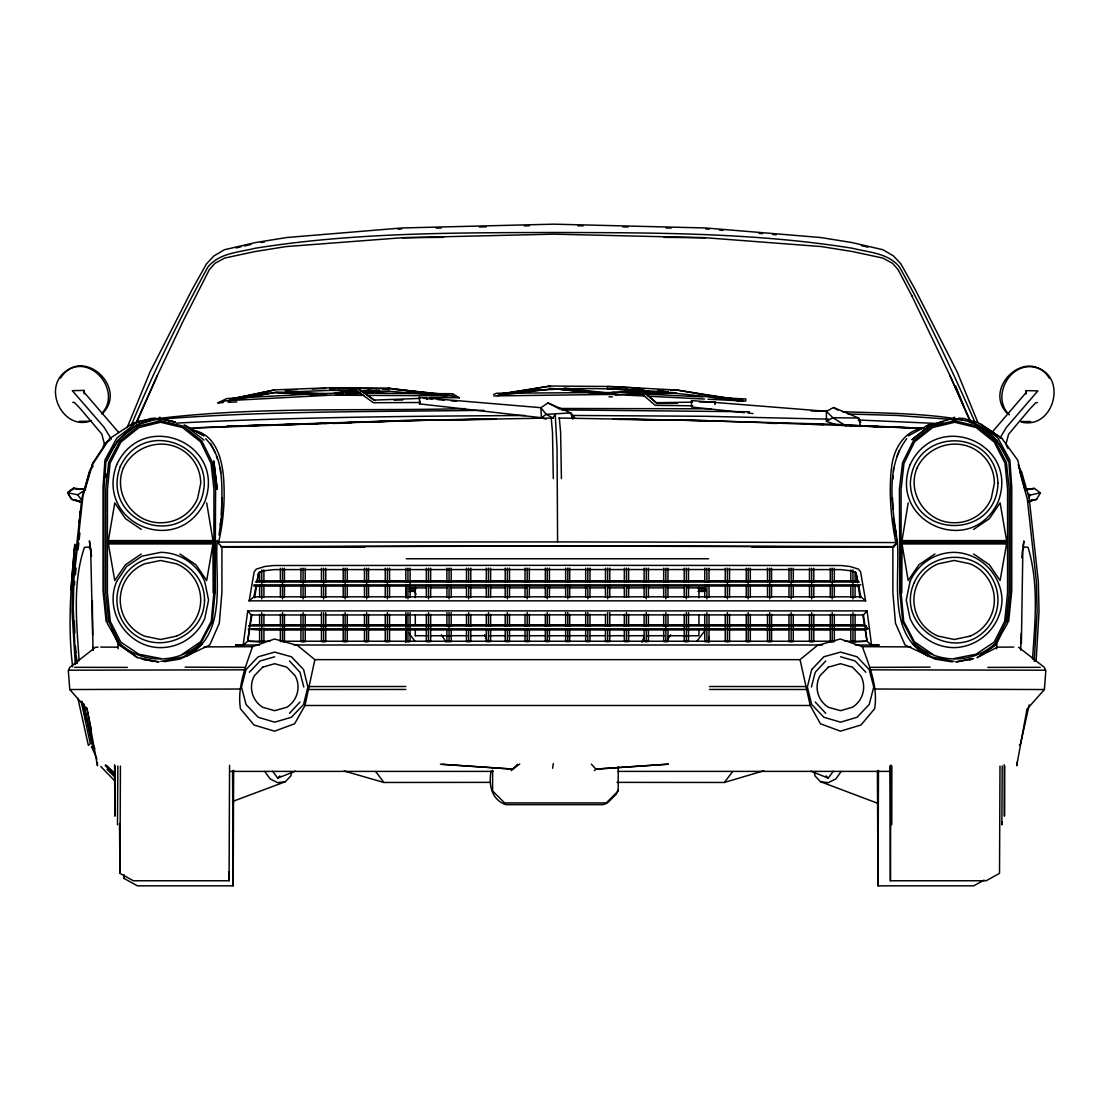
<?xml version="1.0" encoding="UTF-8"?>
<svg xmlns="http://www.w3.org/2000/svg" width="1110" height="1110" viewBox="0 0 1110 1110"><rect width="100%" height="100%" fill="white"/><g stroke="black" fill="none" stroke-linecap="round" stroke-linejoin="round"><path stroke-width="1.5" d="M215.09 592.643L215.59 489.233L212.523 462.704L201.812 440.934L183.219 426.101L160.548 420.829L138.334 426.101L119.908 440.934L108.655 462.468L105.755 489.233L105.741 592.643L108.849 622.016L119.589 643.259C141.913 664.488 179.265 664.044 201.243 642.537L212.232 621.766L215.09 592.643L213.911 542.97L107.42 542.97L107.406 592.643L110.279 621.295L120.782 642.066L138.93 654.248L160.894 658.535M107.42 541.541L107.434 489.468L110.084 463.175L120.865 442.127L139.041 427.53L160.548 422.258L182.498 427.53L200.619 441.891L211.08 463.411L213.925 489.233L213.911 541.541L107.42 541.541L108.364 540.584L114.774 502.899L125.513 518.675L141.261 529.414M120.421 766.08L119.963 873.362L133.339 880.757L229.076 880.757L229.562 765.248M233.655 770.326L233.169 885.836L137.418 885.836L124.056 878.44L123.876 874.791M714.923 404.623L714.923 401.764L699.369 402.014M835.886 424.7L826.409 421.356L826.423 411.324L833.554 407.523L858.64 418.012L860.763 422.48M878.482 770.326L878.01 885.836L973.747 885.836L984.14 880.077M890.9 765.248L890.414 880.757L986.166 880.757L999.527 873.348L999.985 766.067M901.07 541.527L901.084 489.233L903.984 463.411L914.529 441.877L932.705 427.517L954.683 422.258L976.162 427.517L994.269 442.113L1004.98 463.161L1007.575 489.468L1007.561 541.527L901.07 541.527L902.028 540.584L908.188 502.899M899.877 592.629L899.405 489.233L902.555 462.69L913.336 440.934L931.984 426.087L954.683 420.829L976.869 426.087L995.226 440.92L1006.409 462.454L1009.24 489.233L1009.226 592.629L1006.118 622.002L995.379 643.245C973.054 664.474 935.716 664.044 913.724 642.537L902.735 621.766L899.877 592.629L901.07 542.97L1007.561 542.97L1007.561 592.629L1004.689 621.281L994.185 642.052L976.037 654.234L954.073 658.535M115.19 766.108L114.857 816.155L114.594 764.776M117.854 766.025L117.48 824.758M891.871 766.191L891.51 824.744L891.219 765.4M1002.191 766.011L1001.9 824.896L1001.775 821.913M1004.786 766.094L1004.453 816.141L1004.189 764.776M901.778 592.879L902.028 543.928L901.07 542.97L901.07 592.629L903.693 621.281L914.446 641.816L932.58 654.234M405.663 642.399L405.76 630.48M405.802 625.36L405.871 615.148M406.01 598.11L406.08 587.884M996.697 648.781L996.738 643.814L1001.303 633.227M124.056 878.44L124.098 875.429M1016.76 762.362L1016.704 765.761L1026.972 709.207L1044.399 689.532L1045.828 670.593L1044.399 667.401L1018.605 647.227M221.445 515.137C221.847 489.316 225.233 458.763 205.697 438.714M74.578 584.748L74.661 581.46M1021.242 633.338L1020.645 650.196M222 497.627L221.389 518.065L218.989 534.937M1021.38 643.509L1022.837 551.323L1023.933 540.917L1022.976 546.8M862.317 646.658C869.63 666.5 878.176 687.159 874.597 708.763L860.971 725.01L840.437 731.171L820.401 723.762L810.217 705.488L800.046 659.645L817.459 645.396L840.367 639.013L862.317 646.658L910.769 646.908M1026.042 393.981L1026.181 390.637L1037.878 390.873L1006.479 427.294L999.93 438.089M105.811 477.397L106.019 474.053M892.898 479.118L893.106 475.954M893.411 471.209L893.619 468.045M72.663 666.791C67.863 628.163 70.513 588.897 74.328 550.269L74.8 544.302L70.984 589.909M79.101 522.713L79.379 519.522M79.809 514.749L80.087 511.557M1021.783 557.844L1022.504 549.755L1024.28 547.008L1028.013 547.341C1038.932 583 1035.103 622.266 1032.508 659.09M1008.671 621.6L1011.765 590.562L1011.765 487.415L1009.864 459.956L997.904 438.006L978.298 422.757L963.924 418.512L958.818 418.123L957.805 418.886M1026.181 390.637L1025.959 392.773L991.605 432.789M1036.116 661.338L1039.029 611.541L1038.308 581.46L1029.22 498.626L1021.547 471.667L1018.716 467.615M75.383 574.772L76.104 568.098M78.088 549.714L78.81 543.026M79.171 539.696L79.892 533.008M452.478 393.703L459.401 397.755L452.242 395.84L452.478 393.703L435.134 393.606M1034.201 661.435L1037.129 611.291L1036.407 581.682L1027.319 499.098L1019.882 472.138M546.064 419.192L541.389 417.721L419.58 403.901L419.941 400.932M259.546 645.021L235.542 645.021L243.173 645.271L247.71 610.888L867.063 610.875L871.6 645.257L879.259 645.007L855.255 645.007M243.173 645.271L247.683 641.233L251.262 614.982L247.71 610.888M164.002 661.685L179.917 659.09L209.748 645.021L219.308 623.293L221.931 592.254L221.931 546.883L218.365 543.289C223.166 523.24 224.941 502.219 223.818 481.476C222.749 461.58 216.838 434.634 193.695 430.43M259.698 641.982L247.683 641.233L249.556 629.537M250.083 626.193L251.956 614.496M254.634 597.79L256.521 586.08M257.312 581.071L258.658 572.718L263.902 570.804L273.934 569.61L706.584 569.541M552.572 768.273L553.363 763.583M249.139 600.857L254.148 571.969L256.299 569.097L264.901 566.475L273.74 565.517L557.567 565.337L841.033 565.517L849.871 566.461L858.474 569.097L860.625 571.955L865.633 600.843L249.139 600.857L253.885 596.833L256.105 585.581M1007.561 542.97L1006.603 543.928L1000.096 580.516L989.357 564.754L973.595 554.001M220.127 524.808L221.376 518.301M314.865 659.645L304.986 705.488L294.636 723.775L274.558 731.171L254.024 725.024L240.44 708.763C237.068 687.187 245.685 666.652 252.511 646.658L274.489 639.013L297.425 645.396L314.865 659.645L800.046 659.645M256.743 582.361L258.658 572.718M1029.192 704.836L1020.534 743.922L1019.368 745.101M74.328 550.269L74.994 547.216M742.812 400.377L677.169 390.096L611.749 386.502L550.144 386.03L500.221 394.425C580.669 382.756 662.462 390.429 742.562 401.334L742.798 400.155M291.625 772.699L290.764 776.029L285.298 781.745L232.476 801.503M811.424 687.021L815.239 672.271L825.757 660.963M84.887 490.523L92.768 463.064L107.573 440.864M136.988 421.703L157.287 375.624L182.637 322.094L209.415 269.522L214.924 263.32L224.72 258.047L254.8 251.595L286.089 246.573L402.139 237.734L553.751 234.154L705.363 237.734L821.4 246.573L852.674 251.595L882.755 258.047L892.537 263.306L898.018 269.522L911.851 295.801M641.968 642.413L644.313 635.961M102.828 447.996L104.395 443.792L101.773 434.01L79.989 408.272L74.467 402.569L72.774 402.347M897.019 456.293L899.197 450.549M91.644 465.867L109.488 438.7L133.214 423.104M127.178 427.517L150.086 371.85L191.933 289.89L206.516 263.833L213.925 255.952L224.428 249.736L255.48 242.563L286.533 237.54L401.626 227.98L553.71 224.165L705.807 227.98L820.887 237.54L851.911 242.563L882.949 249.736L893.453 255.952L900.848 263.833L915.389 289.876L957.111 371.836L977.993 422.743M618.145 789.848L616.48 793.9L607.406 802.974L603.34 804.653L505.924 804.653C491.452 799.977 488.442 784.437 491.119 771.117M135.989 422.896L157.287 375.624M106.851 460.678C114.941 438.95 134.407 420.121 158.48 419.566L161.241 418.956L175.089 422.05L166.444 419.941M998.556 638.916L1007.478 623.515L1010.821 592.712L1010.821 489.33L1008.907 461.871L996.725 439.907L977.355 424.658L969.224 422.05M1031.065 500.346L1036.573 499.389L1040.403 492.937L1034.423 488.414L1025.89 489.399M667.873 639.18L670.606 634.823M93.143 466.034L89.397 471.445L81.793 498.404L72.747 581.224L72.025 611.305L75.314 664.501M92.505 466.103L90.604 468.808L82.986 495.768L73.94 578.587L73.232 608.433L74.897 646.644L76.895 663.558M841.186 771.436L835.927 778.832L828.268 782.675L820.609 781.745L815.101 776.029L814.324 772.685M1028.582 497.585L1030.413 495.046L1039.945 492.909M810.841 771.159L828.268 778.138L833.263 771.297M751.623 546.966L893.73 546.966L896.45 543.289L892.856 546.633L557.581 545.731L221.931 546.647M696.747 641.483L705.044 630.383M617.063 782.37L724.372 782.467L732.614 771.561M906.717 438.714C884.545 468.031 892.648 508.658 897.407 542.568L892.69 547.05M708.319 614.912L863.455 614.968L867.063 610.875M60.509 378.094C82.098 344.572 129.121 388 102.051 413.947M289.488 713.341L299.991 702.033M101.662 413.544C122.391 392.121 91.367 352.938 66.031 371.142C41.708 388.125 63.381 431.818 91.339 420.635M249.375 672.271L260.115 660.963L274.683 656.787M511.266 770.659L517.482 764.346M154.595 418.9L155.608 418.123L150.682 418.512L136.419 422.757L116.869 438.02L104.937 459.97L103.022 487.429L103.036 590.575L106.13 621.614M158.674 418.414L159.909 417.18L160.548 420.829M93.878 746.572L92.713 747.738L91.464 747.321L92.893 746.364M427.433 635.711L415.334 635.711M272.685 771.297L277.666 778.152L279.9 775.904M594.363 770.659L595.904 769.105L668.248 764.179L595.904 769.105L591.325 764.138M953.282 418.401L954.517 417.166L954.683 420.829M952.422 420.232L953.462 418.942L955.849 418.942M553.293 478.632L552.502 432.151L551.198 418.165L552.794 418.012L555.264 414.585L557.053 448.856L557.595 541.902L897.407 542.568M911.962 439.671L931.04 424.658M912.129 439.504L931.262 424.436M79.129 489.357L85.234 488.983L78.921 489.344L73.621 488.178L67.668 492.715L71.748 499.375L80.905 502.15M186.605 656.232C228.549 633.838 214.341 578.865 217.172 540.431L218.351 543.539M440.42 764.249L512.82 769.105L519.744 764.013M980.158 655.635L995.309 644.521M977.466 657.592L996.558 644.452M182.387 654.248L200.535 641.83L211.275 621.295L213.897 592.643L213.911 542.97L212.953 543.928L206.682 580.516L195.943 564.754L179.945 554.015M202.436 643.98L183.566 656.87L160.894 661.407M141.261 554.015L125.499 564.754L114.76 580.516L108.364 543.928L107.42 542.97M973.609 529.414L989.371 518.661L1000.11 502.899L1006.603 540.584L1007.561 541.527M934.911 554.001L918.913 564.754L908.174 580.516L902.028 543.928L1006.603 543.928M574.744 417.929L570.762 412.934L548.062 402.93L540.917 407.689L419.344 397.449L419.58 403.901M104.395 443.792L109.973 440.129M84.554 489.191L74.134 488.386L67.668 492.715L77.728 494.824L85.512 489.69M826.409 421.356L832.888 417.748L858.64 418.012L860.569 426.379M908.382 435.841L927.585 425.477L943 422.105M223.082 402.597L217.921 402.861L226.759 398.559L235.32 398.101M977.008 657.633L997.446 647.158L1013.749 647.074M493.7 394.397L496.628 393.231L510.433 393.148M277.666 778.152L295.26 771.172M98.013 647.158L95.543 647.241L69.763 667.401L68.32 670.606L69.763 689.532L239.802 689.019M866.091 625.943L248.64 625.943L253.163 624.763L861.54 624.763L866.091 625.943L867.756 628.801L864.163 630.008L854.034 630.008M724.372 782.467L763.888 770.742M929.195 425.061L939.67 422.91M969.266 660.062L972.332 659.229M153.319 419.941L137.376 424.672L118.062 439.921L105.894 461.871L103.993 489.33L103.993 592.712L107.337 623.515L119.519 644.535L137.418 657.661M217.921 402.861L226.523 400.696L330.919 395.16L363.844 395.34M939.615 422.05L948.162 419.941M236.028 247.932L241.009 246.781M244.325 246.004L250.957 244.464M1034.437 499.861L1028.221 501.651L1036.573 499.389M1032.286 488.872L1026.056 489.357M1034.423 488.414L1025.793 489.399M450.327 395.368L389.915 388.444L330.225 387.737L274.572 389.901L230.589 399.503L274.808 392.538L330.461 390.359L357.42 390.789M927.585 425.477L939.171 423.035M1027.027 489.829L1031.579 488.858M1029.178 500.804L1033.729 499.847M935.203 424.062L926.767 425.824L939.018 423.188M229.617 399.17L274.572 389.901M925.976 426.143L935.674 424.131M956.862 661.948L973.581 658.646M955.668 661.865L972.388 658.632M229.631 399.198L268.315 391.899M493.7 395.923L612.207 394.411L644.716 396.034M227.716 400.932L274.808 392.538L325.424 395.396M138.237 421.176C246.253 405.538 356.31 411.533 465.159 408.591M498.82 394.161L550.144 386.03M261.03 242.507L264.43 241.98M139.638 421.897L133.228 422.854L131.049 425.74C153.901 371.545 179.612 318.431 207.986 266.913C219.461 252.858 238.803 252.456 255.036 248.265C353.771 232.489 454.046 232.767 553.751 232.489C653.443 232.767 753.704 232.476 852.424 248.251C868.644 252.442 887.986 252.858 899.447 266.899C927.377 317.141 951.672 369.352 974.816 421.953M500.443 393.967L523.74 390.706M527.07 390.248L530.4 389.79M535.395 389.083L538.725 388.625M1037.392 402.583L1035.741 402.805L1030.288 408.494L1008.601 434.232L1005.979 444.014L1007.755 448.218M359.265 392.343L337.121 395.16L334.485 393.009L358.003 391.081M362.665 391.899L376.29 390.179M383.103 389.305L389.915 388.444L446.969 395.66M345.363 394.327L360.708 392.454M364.108 392.038L379.454 390.179M497.113 395.618L553.488 388.666L608.391 394.411M285.298 781.745L277.666 782.675L270.049 778.845L264.804 771.436M204.018 646.922L252.511 646.658M176.462 423.104C292.596 417.166 408.952 416.153 525.224 415.515M84.873 489.233L75.785 488.65M398.157 229.257L401.598 228.965M157.384 419.372C265.942 410.742 375.027 411.865 483.849 410.312M363.039 390.664L369.769 390.11M383.2 389L389.915 388.444L347.541 388.417M661.699 391.303L615.315 394.882L612.207 392.51L513.875 393.12M670.287 390.637L677.169 390.096L742.562 401.334M345.335 394.647L360.597 393.495M445.249 395.687L389.443 391.303L363.997 393.231L431.679 393.578M334.485 393.009L355.186 391.483M367.257 390.581L372.433 390.207M627.067 394.397L642.579 393.287M646.02 393.037L668.414 391.428M854.991 641.968L867.035 641.233L871.6 645.257M238.733 397.921L312.326 394.022M320.873 393.564L343.281 393.079M193.501 427.877L240.579 425.935M228.258 402.333L236.86 401.903M285.159 390.193L296.953 389.679M312.132 389.027L325.632 388.444M69.195 670.204L244.81 669.829M188.95 428.21L403.568 420.635L552.794 418.012M419.524 398.421L373.959 400.113L358.183 388.666L329.739 387.973L329.739 389.887L357.462 391.289L373.473 402.736L419.663 402.5M648.101 391.178L612.207 392.51L614.468 393.814M672.036 390.29L677.169 390.096M626.97 394.758L676.448 392.968M493.464 419.316L437.16 420.135M247.35 425.699L267.676 425.005M271.034 425.185L283.078 424.797M289.96 424.575L317.502 423.687M324.384 423.465L351.925 422.563M358.808 422.341L386.335 421.453M393.217 421.231L403.554 420.898M436.161 228.091L441.35 227.966M479.367 227.009L486.291 226.842M524.308 225.885L529.498 225.746M639.485 391.872L612.207 392.51L617.34 392.76M642.884 391.788L665.056 391.261M394.147 400.141L402.791 399.947M284.771 424.589L301.892 424.187M332.709 423.451L341.256 423.257M118.784 432.567L84.263 392.552L83.999 390.415L72.303 390.651L103.938 427.059L111.375 439.213M692.751 405.802L655.233 405.344L638.264 390.789L607.447 388.653L607.447 386.516L639.221 388.167L656.19 402.722L692.46 402.125M100.719 647.088L117.355 647.172M426.906 420.26L227.175 426.309L403.429 420.537L496.114 418.817M402.139 237.734L443.487 237.346M490.62 629.634L490.62 641.594L486.319 641.594L486.319 629.634M549.408 629.592L549.408 641.552L545.343 641.552L545.343 629.592M987.831 667.401L1040.195 667.318M263.916 628.052L263.916 641.719L259.615 641.719L259.615 628.052M305.236 614.371L305.236 641.705L300.935 641.705L300.935 614.371M325.771 612.651L325.771 641.691L321.47 641.691L321.47 612.651M347.277 614.343L347.277 641.691L343.212 641.691L343.212 614.343M368.534 614.343L368.534 641.677L364.469 641.677L364.469 629.717M389.554 614.329L389.554 641.663L385.253 641.663L385.253 614.329M410.103 612.609L410.103 641.649L405.802 641.663L405.802 612.609M430.652 614.302L430.652 641.635L426.351 641.635L426.351 614.302M451.201 629.661L451.201 641.622L446.9 641.622L446.9 629.661M470.793 629.648L470.793 641.608L466.491 641.608L466.491 629.648M509.504 629.62L509.504 641.58L505.203 641.58L505.203 629.62M529.331 629.606L529.331 641.566L525.03 641.566L525.03 629.606M750.318 614.343L750.318 641.677L746.267 641.677L746.253 614.329M771.561 614.343L771.561 641.677L767.496 641.677L767.496 614.343M793.275 614.357L793.275 641.691L788.974 641.691L788.974 614.357M813.796 614.371L813.796 641.705L809.509 641.705L809.509 614.357M834.318 614.371L834.318 641.705L830.266 641.705L830.266 614.371M855.088 614.371L855.088 641.719L850.801 641.719L850.801 614.371M74.62 667.318L127.317 667.401M608.988 396.825L612.429 396.811M656.19 402.722L657.134 403.443L677.613 403.36M409.312 591.408L414.28 591.38L416.097 594.28M569.694 629.592L569.694 641.552L565.642 641.552L565.642 629.592M589.979 629.606L589.979 641.566L585.678 641.566L585.678 629.606M609.779 629.62L609.779 641.58L605.477 641.58L605.477 629.62M628.621 629.634L628.621 641.594L624.333 641.594L624.333 629.634M648.434 629.648L648.434 641.608L644.133 641.608L644.133 629.648M667.998 629.661L667.998 641.622L663.697 641.622L663.697 629.661M688.505 612.595L688.505 641.635L684.218 641.635L684.218 614.302M709.026 614.316L709.026 641.649L704.739 641.649L704.739 614.316M729.547 614.329L729.547 641.663L725.26 641.663L725.26 614.329M869.893 667.374L930.069 667.138M79.379 421.3L89.646 421.287M273.268 546.883L557.581 545.981L841.533 546.869M699.161 590.215L706.002 590.201M108.364 540.584L212.953 540.584L213.911 541.541M902.028 540.584L1006.603 540.584M557.595 541.902L219.072 542.096M108.364 543.928L212.953 543.928L213.175 592.879M220.89 546.966L364.718 546.966M406.315 558.76L708.596 558.76M708.319 569.541L840.769 569.61L850.787 570.804L856.046 572.704L857.961 582.361M406.51 580.766L256.382 580.835M408.23 580.766L704.85 580.766M708.319 580.766L788.988 580.808M792.415 580.808L830.183 580.821M833.61 580.821L858.321 580.821M255.466 582.015L859.265 582.015M253.788 584.887L860.944 584.873M708.319 586.024L859.098 586.08M253.912 586.094L706.584 586.024M409.521 587.884L426.698 587.884M430.125 587.884L447.302 587.884M450.743 587.884L466.2 587.884M469.627 587.884L486.804 587.884M490.245 587.884L505.702 587.884M509.129 587.884L526.307 587.884M529.747 587.884L545.204 587.884M548.645 587.884L565.809 587.884M569.25 587.884L586.427 587.884M589.854 587.884L605.311 587.884M608.752 587.884L624.208 587.884M627.636 587.884L644.813 587.884M648.254 587.884L663.711 587.884M667.138 587.884L684.315 587.884M687.756 587.884L704.933 587.884M409.104 588.591L415.986 588.591M698.01 588.577L704.892 588.577M253.885 596.833L860.819 596.819L865.633 600.843M321.692 614.954L251.262 614.982M325.147 614.954L406.51 614.912M408.23 614.912L606.06 614.829M248.668 628.815L867.756 628.801M301.712 630.008L264.055 630.022M305.153 630.008L342.948 629.994M346.375 629.981L365.273 629.981M368.714 629.981L385.892 629.967M389.333 629.967L406.51 629.953M408.23 629.953L427.1 629.939M430.541 629.939L684.051 629.939M708.319 629.953L725.482 629.967M728.909 629.967L746.073 629.967M749.514 629.967L788.988 629.994M792.415 629.994L809.578 629.994M813.019 630.008L830.183 630.008M833.61 630.008L850.649 630.008M260.683 630.022L248.154 629.217M430.846 635.752L467.213 635.697M470.626 635.752L486.249 635.697M489.649 635.752L505.272 635.697M508.671 635.752L526.029 635.697M529.428 635.752L545.052 635.697M548.451 635.752L586.566 635.697M589.965 635.752L605.588 635.697M608.988 635.752L624.611 635.697M628.024 635.752L643.634 635.697M647.047 635.752L664.39 635.697M667.804 635.752L698.925 635.752L698.981 630.508M834.567 641.233L283.605 641.233M247.683 641.233L269.813 641.247M844.89 641.233L867.035 641.233L863.455 614.968M294.011 645.007L822.538 644.993M870.379 669.829L1045.259 670.204M309.052 686.549L405.788 686.507M709.498 686.507L806.151 686.549M875.388 689.019L1044.399 689.532M308.33 689.504L405.802 689.449M709.512 689.449L806.873 689.49M304.986 705.488L810.217 705.488M230.061 771.394L492.993 771.394M618.076 771.394L891.399 771.381M344.183 771.034L383.894 782.467L490.467 782.37M559.62 408.466L710.802 408.813M1020.367 421.522L1030.621 421.536M1021.811 422.216C1054.625 429.39 1068.084 374.75 1034.714 367.285C1009.476 361.693 990.814 397.449 1009.448 414.863M409.881 590.215L414.987 590.215M609.529 614.843L706.584 614.912M687.52 629.939L704.85 629.953M697.94 591.38L704.822 591.408M367.313 395.368L452.242 395.84M430.042 397.602L459.401 397.755M185.12 667.138L245.282 667.387M561.383 409.909L749.416 411.768M571.747 415.445L706.126 416.292L829.156 419.192M664.016 237.346L705.363 237.734M671.98 420.135L617.382 419.386M683.954 420.274L838.661 424.395L882.048 426.837L857.877 425.907M360.792 390.845L389.443 391.303M895.742 542.082C890.789 517.024 888.624 491.355 891.705 465.895C894.063 448.329 904.747 430.763 922.646 428.266L706.321 420.635L613.108 418.817M558.802 418.04L706.321 420.635M811.119 410.991L826.686 411.338M768.495 423.271L777.166 423.465M806.623 424.159L823.939 424.575M577.894 225.746L583.069 225.885M622.821 226.884L628.01 227.009M666.028 227.966L671.217 228.091M842.226 411.699C880.882 413.17 919.899 412.934 958.166 419.122M848.012 413.988L897.255 415.459L952.658 419.511M858.224 419.996L935.883 423.423M338.203 388.472L356.31 389.041M868.284 425.921L915.223 427.877M838.813 425.185L852.674 425.713M885.586 426.962L923.7 428.391M838.661 424.866L882.048 426.837M632.769 393.495L643.051 393.994M646.478 394.161L703.046 396.894M711.621 397.297L716.769 397.546M720.196 397.713L745.906 398.962L745.67 401.098L708.027 399.212M616.3 387.667L621.461 387.931M633.519 388.542L640.414 388.888L657.134 403.443M648.143 396.214L704.614 399.045M918.525 428.044L923.492 428.307M276.029 392.357L292.887 393.342M296.259 393.537L318.168 394.813M617.077 387.321L627.247 387.959M637.431 388.597L644.216 389.027M657.786 389.887L662.864 390.207M285.575 391.275L326.798 393.87M442.196 764.277L512.82 769.105M955.96 419.552L961.773 419.941M744.463 412.642L691.53 407.009L691.53 400.571L826.423 411.324L832.888 417.748L846.042 425.935M705.78 228.965L709.221 229.243M719.516 230.103L722.957 230.394M759.032 233.391L762.459 233.669M772.768 234.529L776.195 234.807M423.729 398.268L432.331 399.073M437.506 399.558L444.388 400.21M451.284 400.849L456.446 401.334M394.73 389.43L401.459 390.082M404.831 390.415L446.955 394.563M549.186 388.195L599.691 393.634M747.876 413.003L752.996 413.544M564.158 387.945L611.721 393.467M698.565 394.092L701.964 394.563M705.363 395.021L735.999 399.212M952.408 661.935L934.897 659.09L905.038 645.007L895.492 623.293L892.856 592.24L892.856 546.883M140.762 658.313L159.146 661.879M146.256 659.645L157.953 661.962M954.073 661.407L931.387 656.87L912.517 643.98M73.884 499.625L81.127 502.011M160.534 418.928L175.089 422.05M81.613 501.914L71.47 499.167L67.682 492.687L73.621 488.178M73.635 499.639L81.391 501.97M861.36 245.615L867.992 247.155M137.987 657.633L153.319 661.532M961.302 419.941C983.404 422.91 1000.207 440.476 1007.949 460.678M142.469 659.243L145.535 660.075M840.547 656.773L855.116 660.963L865.869 672.271M358.183 388.666L375.138 400.599M892.856 546.633L893.73 546.966M820.609 781.745L877.025 803.043M1001.983 438.478L1017.745 460.192L1024.447 488.123M196.498 431.915L204.032 435.855L185.495 425.491M548.062 402.93L559.634 409.049M419.344 397.449L420.288 397.949M553.418 418.248L546.189 414.349L540.917 407.689L541.389 417.721L546.189 414.349L570.762 412.934L572.788 419.261M833.554 407.523L837.939 410.159M639.221 388.167L640.414 388.888M981.656 425.047L1002.469 438.7M1027.818 493.339L1030.413 495.046M980.255 423.673L1001.123 437.895M118.381 644.466L137.487 657.592M928.21 656.218C886.987 634.365 900.196 580.669 897.407 542.818L896.922 539.529M184.26 424.811L204.06 440.115M106.727 765.858L115.343 773.837M105.214 765.512L115.052 774.627M826.007 775.904L828.268 778.138M107.032 769.244L115.384 777.597M100.732 766.455L114.635 780.76M105.658 764.873L114.913 774.725M1008.005 414.169C981.046 388.278 1027.916 344.78 1049.477 378.316M815.239 702.033L825.757 713.341M289.488 660.963L299.991 672.271L303.807 687.034M69.763 689.532L87.191 709.207L97.458 765.775L97.403 762.376M375.707 771.561L383.894 782.467M408.938 633.158L415.154 641.483M91.533 556.235L90.84 549.769L88.8 547.022L84.416 547.355C72.289 583.194 76.687 623.459 79.129 660.783M77.728 494.824L81.391 499.902M441.516 634.837L446.053 642.079M426.268 398.171L426.975 399.378M96.917 758.976L91.644 746.711M94.849 748.709L91.977 742.979L83.472 703.601M911.851 295.801L949.993 375.61L970.279 421.703M210.567 443.389L215.104 452.713M949.993 375.61L969.807 419.719M484.543 634.74L486.652 639.499M112.207 630.202L118.076 643.814L118.118 648.795M955.765 386.1L963.979 406.76M890.414 880.757L889.818 765.914M878.01 885.836L877.399 770.992M233.169 885.836L232.573 770.992M229.076 880.757L228.826 871.697M119.963 873.362L119.505 823.495M216.533 456.293L217.477 459.235M1018.217 464.674L1025.626 490.509M91.422 730.2L86.566 707.375M92.449 745.365L85.525 712.648M77.908 698.356L88.37 745.393L90.298 743.7L81.197 701.326M893.272 518.301L896.422 536.255M858.599 585.567L860.819 596.819M83.652 703.851L86.552 718.558L85.678 719.433L82.14 701.437M691.53 400.571L691.752 401.778M206.696 502.899L212.953 540.584M856.046 572.704L857.655 582.736M858.196 586.08L860.07 597.777M862.747 614.496L864.621 626.193M865.162 629.537L867.035 641.233M90.84 549.769L89.41 540.917L90.701 551.337L93.073 650.363M714.923 401.764L715.145 403.208M217.158 489.33L213.814 461.163L213.939 461.996M559.315 418.165L560.619 432.151L561.41 478.632M213.814 461.163L217.241 489.246M75.98 652.846L75.466 646.159M76.326 656.19L77.048 662.878M220.293 468.059L220.71 472.804M895.215 528.041L895.909 536.519M93.032 646.894L93.282 650.21M892.454 497.627L892.995 508.782M74.384 621.101L74.883 632.797M83.999 390.415L84.138 393.759M92.685 635.045L92.338 600.524M708.735 637.293L708.777 642.399M855.088 571.664L855.088 581.917M855.088 585.331L855.088 597.291M852.952 569.943L852.952 598.984M852.952 612.664L852.952 641.705M850.801 569.957L850.801 581.917M850.801 585.331L850.801 597.291M834.318 568.251L834.318 581.917M834.318 585.331L834.318 597.291M832.181 568.237L832.181 598.984M832.181 612.651L832.181 641.705M830.266 568.251L830.266 581.917M830.266 585.331L830.266 597.291M813.796 568.237L813.796 581.904M813.796 585.317L813.796 597.277M811.66 568.223L811.66 598.984M811.66 612.651L811.66 641.691M809.495 568.237L809.495 581.904M809.495 585.317L809.509 597.277M793.275 568.223L793.275 581.89M793.275 585.317L793.275 597.277M791.139 568.209L791.139 598.97M791.139 612.637L791.139 641.677M788.974 568.223L788.974 581.89M788.974 585.303L788.974 597.263M771.561 568.223L771.561 581.89M771.561 585.303L771.561 597.263M769.66 568.209L769.66 598.956M769.66 612.623L769.66 641.677M767.496 568.209L767.496 581.89M767.496 585.303L767.496 597.263M750.318 568.209L750.318 581.876M750.318 585.289L750.318 597.249M748.182 568.195L748.182 598.956M748.182 612.623L748.182 641.663M746.253 568.209L746.253 581.876M746.253 585.289L746.253 597.249M729.547 568.195L729.547 581.862M729.547 585.289L729.547 597.249M727.411 568.181L727.411 598.942M727.411 612.609L727.411 641.649M725.26 568.195L725.26 581.862M725.26 585.275L725.26 597.236M709.026 568.195L709.026 581.862M709.026 585.275L709.026 597.236M706.89 568.181L706.89 581.848M706.89 585.261L706.89 598.928M706.89 612.595L706.89 641.635M704.739 568.181L704.739 581.848M704.739 585.275L704.739 597.236M698.981 587.273L698.925 597.693M698.981 614.94L698.925 625.374M688.505 568.167L688.505 581.834M688.505 585.261L688.505 597.222M686.369 568.167L686.369 581.834M686.369 585.247L686.369 598.914M686.369 612.581L686.369 641.622M684.218 568.167L684.218 581.834M684.218 585.261L684.218 597.208M667.984 568.154L667.998 581.82M667.998 585.247L667.998 597.208M667.998 614.288L667.998 626.248M665.847 568.14L665.861 581.82M665.861 585.234L665.861 598.9M665.861 612.567L665.861 641.608M663.697 568.154L663.697 581.82M663.697 585.234L663.697 597.194M663.697 614.288L663.697 626.248M648.42 568.14L648.42 581.807M648.42 585.234L648.42 597.194M648.42 614.274L648.434 626.234M646.284 568.126L646.284 581.807M646.284 585.22L646.284 598.887M646.284 612.553L646.298 626.22M646.298 629.634L646.298 641.594M644.133 568.14L644.133 581.807M644.133 585.22L644.133 597.18M644.133 614.274L644.133 626.234M628.621 568.126L628.621 581.793M628.621 585.22L628.621 597.18M628.621 614.26L628.621 626.22M626.484 568.112L626.484 581.793M626.484 585.206L626.484 597.166M626.484 612.54L626.484 626.207M626.484 629.62L626.484 641.58M624.333 568.126L624.333 581.793M624.333 585.206L624.333 597.166M624.333 614.26L624.333 626.22M618.214 766.788L618.214 790.972L606.282 802.905L504.564 802.905L492.618 790.972L492.618 770.243M609.779 568.112L609.779 581.779M609.779 585.206L609.779 597.166M609.779 612.54L609.779 626.207M607.642 568.098L607.642 581.765M607.642 585.192L607.642 598.859M607.642 612.526L607.642 626.193M607.642 629.606L607.642 641.566M605.477 568.112L605.477 581.779M605.477 585.192L605.477 597.152M605.477 614.246L605.477 626.207M589.979 568.098L589.979 581.765M589.979 585.192L589.979 597.152M589.979 614.232L589.979 626.193M587.842 568.084L587.842 581.751M587.842 585.178L587.842 598.845M587.842 612.512L587.842 626.179M587.842 629.592L587.842 641.552M585.678 568.098L585.678 581.765M585.678 585.178L585.678 597.138M585.678 612.512L585.678 626.193M569.694 568.084L569.694 581.751M569.694 585.178L569.694 597.125M569.694 614.218L569.694 626.179M567.793 568.07L567.793 581.737M567.793 585.164L567.793 598.831M567.793 612.498L567.793 626.165M567.793 629.578L567.793 641.538M565.642 568.084L565.642 581.751M565.642 585.164L565.642 597.125M565.642 612.498L565.642 626.165M549.408 568.084L549.408 581.751M549.408 585.164L549.408 597.125M549.408 614.205L549.408 626.165M547.258 568.07L547.258 581.737M547.258 585.164L547.258 598.831M547.258 612.498L547.258 626.165M547.258 629.578L547.258 641.538M545.343 568.084L545.343 581.751M545.343 585.178L545.343 597.125M545.343 614.218L545.343 626.179M529.331 568.098L529.331 581.765M529.331 585.178L529.331 597.138M529.331 614.232L529.331 626.193M527.194 568.084L527.194 581.751M527.194 585.178L527.194 598.845M527.194 612.512L527.194 626.179M527.194 629.592L527.194 641.552M525.03 568.098L525.03 581.765M525.03 585.192L525.03 597.152M525.03 614.232L525.03 626.193M509.504 568.112L509.504 581.779M509.504 585.192L509.504 597.152M509.504 614.246L509.504 626.207M507.353 568.098L507.353 581.779M507.353 585.192L507.353 598.859M507.353 612.526L507.353 626.193M507.353 629.606L507.353 641.566M505.203 568.112L505.203 581.779M505.203 585.206L505.203 597.166M505.203 614.246L505.203 626.207M490.62 568.126L490.62 581.793M490.62 585.206L490.62 597.166M490.62 614.26L490.62 626.22M488.483 568.126L488.483 581.793M488.483 585.206L488.483 597.166M488.483 612.54L488.483 626.207M488.483 629.62L488.483 641.58M486.319 568.126L486.319 581.807M486.319 585.22L486.319 597.18M486.319 614.26L486.319 626.22M470.793 568.14L470.793 581.807M470.793 585.234L470.793 597.18M470.793 614.274L470.793 626.234M468.642 568.14L468.642 581.807M468.642 585.22L468.642 598.887M468.642 612.553L468.656 626.22M468.656 629.634L468.656 641.594M466.491 568.14L466.491 581.82M466.491 585.234L466.491 597.194M466.491 614.274L466.491 626.234M451.201 568.154L451.201 581.82M451.201 585.247L451.201 597.208M451.201 612.581L451.201 626.248M449.05 568.154L449.05 581.82M449.05 585.234L449.05 598.9M449.05 612.567L449.05 641.608M446.9 568.167L446.9 581.834M446.9 585.247L446.9 597.208M446.9 612.581L446.9 626.248M430.652 568.167L430.652 581.834M430.652 585.261L430.652 597.222M428.502 568.167L428.502 581.834M428.502 585.247L428.502 598.914M428.502 612.581L428.502 641.635M426.351 568.181L426.351 581.848M426.351 585.261L426.351 597.222M415.334 587.273L415.279 597.707M415.334 614.94L415.279 625.374M415.334 630.522L415.279 635.752M410.103 568.181L410.103 597.236M407.953 568.181L407.953 581.848M407.953 585.261L407.953 598.928M407.953 612.595L407.953 641.649M405.802 568.195L405.802 581.862M405.802 585.275L405.802 597.236M389.554 568.195L389.554 581.862M389.554 585.289L389.554 597.249M387.418 568.195L387.418 598.942M387.418 612.609L387.418 641.649M385.253 568.209L385.253 581.876M385.253 585.289L385.253 597.249M368.534 568.209L368.534 581.876M368.534 585.289L368.534 597.249M366.633 568.195L366.633 598.956M366.633 612.623L366.633 641.663M364.469 568.209L364.469 581.876M364.469 585.303L364.469 597.263M364.469 614.343L364.469 626.304M347.277 568.223L347.277 581.89M347.277 585.303L347.277 597.263M345.127 568.209L345.127 598.956M345.127 612.637L345.141 641.677M343.212 568.223L343.212 581.89M343.212 585.303L343.212 597.263M325.771 568.223L325.771 581.904M325.771 585.317L325.771 597.277M323.634 568.223L323.634 598.97M323.634 612.637L323.634 641.691M321.47 568.237L321.47 581.904M321.47 585.317L321.47 597.277M305.222 568.237L305.222 581.904M305.236 585.331L305.236 597.277M303.085 568.223L303.085 598.984M303.085 612.651L303.085 641.691M300.935 568.237L300.935 581.904M300.935 585.331L300.935 597.291M284.451 568.251L284.451 581.917M284.451 585.331L284.451 597.291M284.451 614.385L284.451 641.719L282.55 641.705L282.55 612.664M282.55 568.237L282.55 598.998M280.386 568.251L280.386 581.917M280.386 585.331L280.386 597.291M280.386 614.385L280.386 624.625M280.386 628.052L280.386 641.719M263.902 569.957L263.916 581.917M263.916 585.345L263.916 597.291M263.916 614.385L263.916 624.639M261.766 569.957L261.766 598.998M261.766 612.664L261.766 641.705M259.615 571.678L259.615 581.917M259.615 585.345L259.615 597.305M259.615 614.385L259.615 624.639M120.269 466.602C100.566 519.952 176.989 551.018 200.965 500.027C220.973 446.747 144.217 415.376 120.269 466.602M997.973 483.308C996.308 539.585 912.254 539.543 910.339 483.308C913.197 426.781 995.476 426.573 997.973 483.308M123.363 468.045C112.651 493.367 133.214 523.226 160.617 522.727A39.266 39.266 0 0 0 197.622 498.362L200.73 483.322A39.239 39.239 0 0 0 176.365 447.039C156.33 438.825 132.492 448.523 123.363 468.045M917.026 468.031C906.301 493.367 926.864 523.212 954.267 522.713A39.266 39.266 0 0 0 991.286 498.362L994.38 483.322A39.239 39.239 0 0 0 970.029 447.025C949.993 438.811 926.142 448.509 917.026 468.031M116.661 464.715C94.808 523.42 178.1 558.233 204.767 501.734C226.745 443.279 143.037 408.605 116.661 464.715M116.647 581.487C103.73 611.721 127.775 647.685 160.589 647.63A48.41 48.41 0 0 0 204.753 618.506L208.569 600.121L204.753 581.487A48.41 48.41 0 0 0 160.575 552.364L141.955 556.179L126.679 566.447L116.647 581.487M910.075 464.715C888.125 523.115 971.999 558.413 998.181 501.72C1020.09 443.154 936.632 408.674 910.075 464.715M910.061 581.487L906.246 600.108L910.061 618.492A48.41 48.41 0 0 0 954.239 647.63C979.839 647.033 1001.331 625.735 1001.997 600.108C1001.442 574.383 979.936 552.933 954.239 552.35A48.41 48.41 0 0 0 910.075 581.487M913.905 583.374C895.492 626.109 953.129 663.169 985.305 630.411A42.971 42.971 0 0 0 985.305 569.513C964.285 548.479 925.282 555.666 913.905 583.374M204.545 600.094C204.101 637.778 156.08 656.94 129.565 630.411A42.971 42.971 0 0 1 129.565 569.527C156.163 542.943 204.296 562.27 204.545 600.094M307.872 687.021L303.585 704.475L291.403 717.268L274.697 722.194L258.214 717.268L246.045 704.489L241.508 687.021L246.031 669.566L258.214 656.773L274.683 652.097L291.403 656.773L303.585 669.566L307.872 687.021M811.674 669.552L807.372 687.021L811.674 704.475L823.856 717.268L840.561 722.18L857.045 717.268L869.213 704.475L873.75 687.021L869.213 669.552L857.045 656.773L840.561 652.097L823.856 656.773L811.674 669.552M262.695 667.152L254.343 675.768A23.74 23.74 0 0 0 262.695 707.25L274.628 710.691L286.81 707.25A23.74 23.74 0 0 0 295.163 675.768L286.81 667.152L274.628 663.711L262.695 667.152M828.324 667.152L819.971 675.754A23.74 23.74 0 0 0 828.324 707.25L840.506 710.678L852.452 707.236A23.74 23.74 0 0 0 860.791 675.768L852.452 667.152L840.506 663.711L828.324 667.152M176.365 636.155L160.603 639.499L144.605 636.155A39.252 39.252 0 0 1 120.241 600.094A39.252 39.252 0 0 1 144.605 563.811L160.603 560.467L176.365 563.811A39.252 39.252 0 0 1 200.716 600.094A39.252 39.252 0 0 1 176.365 636.141M970.015 636.141L954.253 639.485L938.255 636.141A39.252 39.252 0 0 1 913.905 600.094A39.252 39.252 0 0 1 938.255 563.797L954.253 560.453L970.015 563.797A39.239 39.239 0 0 1 994.38 600.094A39.252 39.252 0 0 1 970.015 636.141"/></g></svg>
